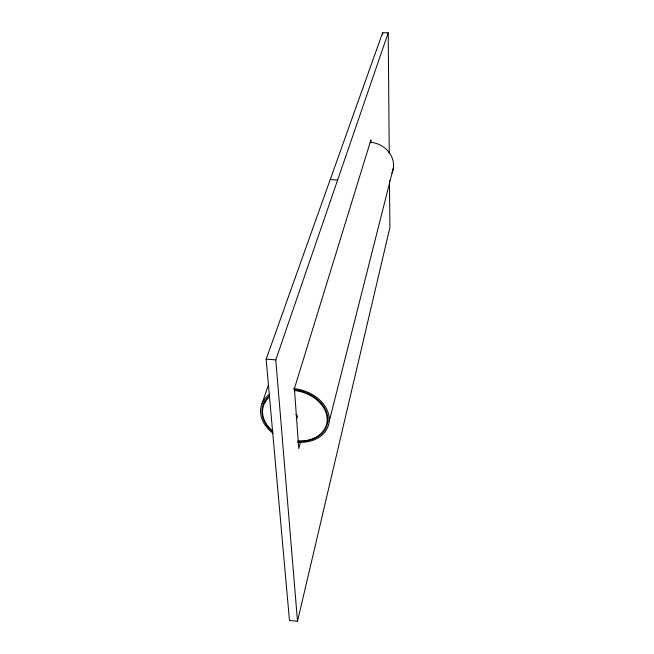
<?xml version="1.0" encoding="UTF-8"?>
<svg xmlns="http://www.w3.org/2000/svg" width="654" height="654" viewBox="0 0 654 654"><rect width="100%" height="100%" fill="white"/><g stroke="black" fill="none" stroke-linecap="round" stroke-linejoin="round"><path stroke-width="0.98" d="M389.244 153.134L388.214 32.839L382.631 32.7L266.153 359.177L289.469 620.45L297.505 621.3L389.882 227.551L389.482 180.651M329.183 421.577L393.438 167.645M300.677 441.728L298.747 448.595L294.406 388.558L370.908 139.948L370.965 142.981M262.066 403.493L268.344 385.132M297.505 621.3L275.792 359.855L388.214 32.839M330.213 179.621L337.644 179.956M266.153 359.177L275.792 359.855M382.631 32.7L382.655 34.736M295.935 414.489A2.918 2.183 16.3 0 1 297.505 416.541A2.918 2.183 16.3 0 1 296.213 418.364M294.439 390.479A32.88 24.639 16.3 0 1 327.082 417.898A32.88 24.639 16.3 0 1 298.69 440.976M272.841 431.272A32.88 24.639 16.3 0 1 269.015 397.37M264.657 403.093A32.659 24.574 16.3 0 1 265.295 400.411M293.809 389.67A33.607 25.187 16.3 0 1 327.858 417.988A33.607 25.187 16.3 0 1 297.611 441.303M272.808 431.771A33.607 25.187 16.3 0 1 269.505 395.932M293.695 388.574A34.981 26.217 16.3 0 1 329.215 417.996A34.981 26.217 16.3 0 1 297.791 442.325M273.102 433.34A34.981 26.217 16.3 0 1 269.235 394.493M370.033 142.212A24.198 21.517 16.9 0 1 391.959 173.065"/></g></svg>
